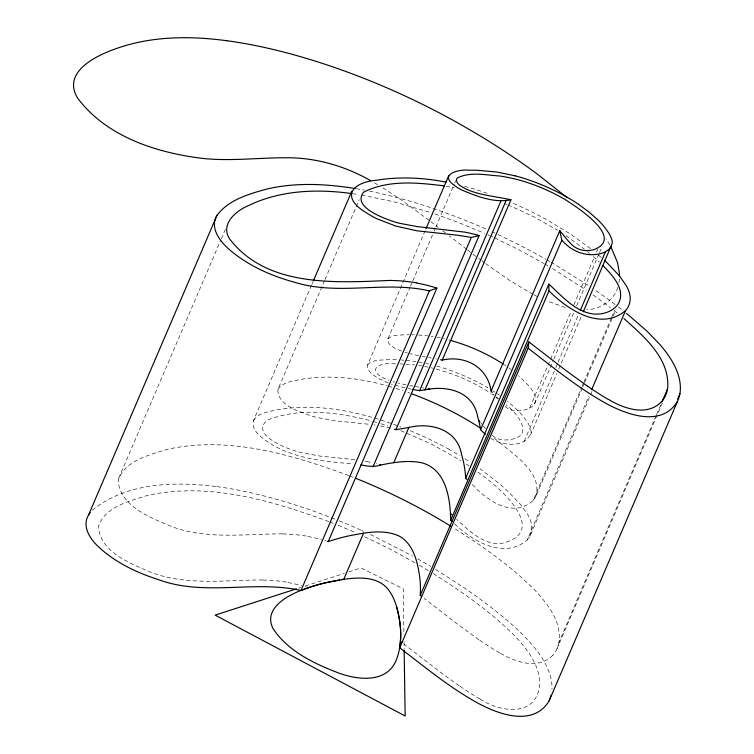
<?xml version="1.0" encoding="UTF-8"?>
<svg xmlns="http://www.w3.org/2000/svg" width="754" height="754" viewBox="0 0 754 754"><rect width="100%" height="100%" fill="white"/><g stroke="black" fill="none" stroke-linecap="round" stroke-linejoin="round"><path stroke-width="0.57" stroke-dasharray="3.77 2.83" d="M348.706 475.548C290.893 454.342 227.604 435.463 165.937 449.657C148.453 455.369 124.297 460.817 118.18 480.618C119.914 506.481 151.488 518.036 171.837 526.631C207.444 539.817 245.653 533.813 282.59 533.87M490.807 438.338C502.155 445.831 525.491 448.423 530.986 432.862A70.64 23.694 23.2 0 0 530.656 429.017L528.328 423.569L523.182 416.368A110.207 36.965 23.2 0 0 516.188 408.894L507.546 401.307M425.143 230.658L367.603 364.908C366.171 369.149 370.487 372.599 373.343 375.021A21.404 7.182 23.2 0 0 379.394 378.932L390.138 383.711M311.477 285.257L253.523 420.487C250.63 430.082 261.223 437.066 267.802 441.976A36.267 12.168 23.2 0 0 279.065 448.338C302.062 459.582 327.896 461.74 353.013 463.889M324.55 280.611L277.887 389.507C277.481 405.379 298.735 411.118 310.808 415.831A51.036 17.125 23.2 0 0 316.605 417.414L335.285 420.817L369.978 424.37M617.78 287.368C613.822 300.827 600.222 309.206 586.64 309.696M118.661 478.319L220.837 239.942M221.299 238.858L225.455 229.15M311.949 284.183L312.872 282.015M325.012 279.536L359.206 199.753M401.524 351.119C396.576 348.734 386.868 345.869 387.905 338.932L410.044 287.293M410.506 286.218L412.353 281.911M412.815 280.837L433.559 232.421M434.021 231.346L435.407 228.113M435.869 227.039L454.313 184.004M454.775 182.92L455.699 180.772M505.114 406.5C511.768 412.363 521.985 411.684 529.591 408.225L571.089 311.393M573.86 304.936L594.614 256.511M596.452 252.213L597.837 248.98M529.591 408.225L532.578 406.265L534.671 403.776L553.361 360.186M553.822 359.111L574.114 311.77M576.64 305.86L599.232 253.146M599.477 252.599L601.324 248.292M524.237 441.269L555.33 368.725M555.792 367.641L557.649 363.315M558.111 362.231L578.535 314.597M530.392 435.256L556.848 373.55M558.705 369.215L581.438 316.162M472.258 484.558C486.877 500.345 513.248 519.167 533.191 500.345L581.711 387.141M582.173 386.067L583.558 382.834M584.02 381.76L611.287 318.141M611.748 317.066L614.519 310.601M533.191 500.345L535.623 497.009L582.295 388.112M582.757 387.038L584.143 383.805M584.604 382.73L612.795 316.963M613.256 315.879L616.027 309.413M454.634 523.907C473.135 541.551 504.351 559.685 527.206 539.987L588.874 396.104M527.206 539.987L529.996 536.066L592.135 391.1M656.055 415.756L558.978 642.267C561.824 621.258 547.15 603.059 533.549 588.846C509.591 564.953 481.552 545.594 453.06 527.574M656.527 414.672L661.145 403.89M556.876 649.062L662.285 403.126M529.996 536.066L531.881 529.515L531.127 522.475A119.716 40.16 23.2 0 0 528.073 515.152L521.08 505.105L508.903 492.249A187.18 62.789 23.2 0 0 497.103 481.834L480.157 468.865M277.887 389.507C283.325 381.166 294.937 380.845 303.787 378.894C331.675 374.766 360.242 378.188 387.226 385.869M535.623 497.009C544.077 471.071 508.63 451.571 492.956 436.849M534.671 403.776C538.695 392.269 525.387 383.089 518.629 375.737M253.523 420.487C258.82 412.372 269.8 411.514 278.462 409.554A287.01 96.276 23.2 0 1 291.006 408.008C311.402 406.199 332.005 408.046 351.995 412.334A130.169 43.666 23.2 0 1 400.836 426.981M387.905 338.932C393.296 333.786 402.023 335.351 408.885 334.719M367.603 364.908C372.448 359.149 381.326 360.393 388.112 359.686A169.358 56.814 23.2 0 1 396.877 359.771M552.786 655.254C538.347 670.306 515.067 662.059 499.779 652.86M92.271 510.222C126.625 482.343 174.947 481.316 216.926 486.641M298.688 588.12L300.912 587.404M305.37 585.962L344.361 573.36M348.819 571.918L361.081 567.96L403.239 588.836L403.937 634.755M395.482 363.871C373.381 361.694 367.518 372.844 389.036 380.27M411.646 334.748L414.464 334.833M262.835 579.958C225.418 579.949 186.643 585.971 150.687 572.239C130.819 563.568 99.198 551.834 98.51 526.122C105.419 506.499 129.443 501.127 147.19 495.491C208.585 481.797 271.44 500.524 328.961 521.636M400.082 363.918L402.919 364.012M418.319 335.012L428.112 335.916M405.822 364.163L414.634 364.945M401.458 360.007L403.786 360.167M406.152 360.365L415.878 361.552M354.851 459.657L320.158 456.104L301.487 452.702A51.036 17.125 23.2 0 1 295.691 451.118C285.53 448.027 249.612 434.087 267.623 419.997C300.799 407.028 338.546 412.344 372.108 421.156M352.438 193.665L358.461 194.551M373.871 424.898L375.162 425.086M431.109 336.312L433.145 336.623M418.611 365.464L421.684 365.935M361.515 195.032L393.465 201.695L430.6 212.487M428.602 357.5L431.335 357.98M415.2 386.491L419.752 387.292M425.275 356.925L422.249 356.378M418.385 361.948L423.494 362.891M412.787 386.067L409.761 385.53M446.132 186.21L454.115 187.774M422.381 387.763L423.192 387.914A113.439 38.058 23.2 0 1 423.993 388.065M380.468 425.963L381.816 426.217A60.791 20.396 23.2 0 1 392.938 428.819M365.341 461.25L366.698 461.505M307.821 536.433L316.237 538.215A67.172 22.535 23.2 0 1 321.421 539.553M288.066 582.522L296.482 584.303A67.172 22.535 23.2 0 1 301.666 585.641M437.226 337.33L440.336 337.943M424.728 366.472L427.838 367.085M411.269 389.187L408.159 388.574M418.611 355.69L409.761 353.692M406.114 384.842L397.933 383.013M426.085 363.428L428.715 364.022M405.087 387.924L391.156 384.059M443.484 338.631L444.53 338.876M430.986 367.782L433.098 368.272M448.781 339.941L449.855 340.233M436.293 369.092C455.614 374.314 474.191 382.448 490.986 393.371M407.433 353.051L405.058 352.335M394.936 382.203L393.164 381.675M388.197 386.133L392.099 387.273M373.079 421.42L376.981 422.551M565.311 307.443L546.565 300.903M396.029 388.47L402.966 390.723M380.911 423.748L387.839 426.001M434.898 213.929L458.215 222.402L484.539 233.316M407.933 392.438L409.931 393.154M400.789 430.657L432.089 444.398L460.948 460.619M349.573 475.887L353.032 477.235M329.818 521.975L333.277 523.323M504.058 203.26L507.037 204.457M338.15 525.274L354.427 532.126M508.026 204.871L534.181 216.973L557.555 230.206M487.961 234.843L489.666 235.616M492.07 231.808L494.982 233.137M361.732 530.486L363.673 531.372M491.372 236.388L493.069 237.171M364.682 536.735L389.837 549.006L415.529 563.031M494.775 237.953L518.234 249.442L543.926 263.457M497.894 234.466L520.769 245.625L545.943 259.225M370.459 534.482L412.655 556.037M532.946 294.314L510.232 280.827L485.689 263.646M533.889 294.805L538.601 297.246M480.025 698.949C497.678 711.013 531.9 717.827 538.856 690.117C543.003 669.071 528.309 650.24 514.746 635.914C490.618 611.541 462.164 591.937 433.305 573.662M448.338 448.969L460.081 455.746M546.961 259.81L550.034 261.553M417.546 558.789L430.685 566.442M544.718 263.919L549.43 266.671M374.427 182.826L378.159 184.994M551.042 262.147L588.789 285.738M419.469 565.311L428.753 570.863M552.531 268.509L586.235 290.12M435.642 569.43L462.24 586.546A315.257 105.758 23.2 0 1 480.845 599.666C498.95 613.115 516.735 627.309 531.664 644.302A201.045 67.436 23.2 0 1 541.947 657.931C547.838 667.233 552.399 677.931 552.003 689.128M382.853 187.812L402.005 200.394L430.034 220.997M464.926 458.715L468.865 461.222M466.377 464.134L469.016 465.906M504.36 364.804L506.123 366.001M491.872 393.956L493.634 395.153M566 235.672L584.265 248.999M497.291 393.758L499.468 395.256M478.894 639.712L459.431 625.613L424.097 598.356M459.139 685.801L439.676 671.701L404.342 644.434M593.2 294.984L610.457 307.736M508.677 367.801L511.127 369.601M496.179 396.943L498.63 398.753M478.507 258.33L481.203 260.318M482.098 260.988L484.784 262.976M477.829 472.136C496.933 484.907 551.136 531.099 502.579 543.163C483.889 545.971 469.29 530.741 456.66 519.393M615.16 304.512L609.241 300.101A315.257 105.758 23.2 0 0 594.275 289.461M467.612 250.045L472.155 253.495M473.06 254.183L477.602 257.642M430.949 221.695L438.281 227.312M618.459 307.038L623.332 310.837M442.862 230.865L445.614 232.995M466.698 249.338L449.29 235.851M590.552 248.584L571.023 234.4L546.631 219.621A130.169 43.666 23.2 0 0 511.363 202.553M614.246 310.695L617.96 313.655M492.343 435.426C497.461 440.223 505.067 440.704 511.598 439.28C534.812 435.124 516.547 412.476 506.141 404.879M587.507 251.629L589.609 253.372M593.266 256.501L599.439 262.119M497.621 399.054L495.934 397.047M483.437 426.198L485.124 428.206A93.147 31.244 23.2 0 0 485.519 428.649M481.815 424.2L480.6 422.683M493.493 394.04L493.898 394.549M609.779 244.937L607.658 241.374A235.465 78.991 23.2 0 0 605.914 238.726M404.04 641.824L404.144 648.883M619.373 278.905A302.467 101.46 23.2 0 1 618.902 282.75M598.497 255.097A187.18 62.789 23.2 0 1 601.504 257.708M464.587 186.389A130.169 43.666 23.2 0 1 489.704 194.174M410.251 430.723A130.169 43.666 23.2 0 1 448.357 448.96M366.727 461.533A60.791 20.396 23.2 0 1 372.881 462.833M376.397 463.71A60.791 20.396 23.2 0 1 377.104 463.908M558.865 642.219A220.969 74.128 23.2 0 1 552.861 655.292M282.731 533.983A130.998 43.949 23.2 0 1 307.66 536.264M324.927 540.561A67.172 22.535 23.2 0 1 326.096 540.92M356.124 188.67A218.17 73.185 23.2 0 1 364.22 190.102M369.366 191.111A218.17 73.185 23.2 0 1 487.216 229.602M216.888 486.603A218.17 73.185 23.2 0 1 335.21 519.261M339.168 520.844A218.17 73.185 23.2 0 1 361.741 530.477M499.657 652.898A120.715 40.499 23.2 0 1 479.035 639.703M479.902 698.986A120.715 40.499 23.2 0 1 459.29 685.791M262.986 580.071A130.998 43.949 23.2 0 1 287.915 582.352M305.172 586.65A67.172 22.535 23.2 0 1 306.35 586.998M435.68 358.763A113.439 38.058 23.2 0 1 436.491 358.913M436.736 366.029A77.125 25.872 23.2 0 1 488.008 387.886M492.777 390.789A77.125 25.872 23.2 0 1 495.076 392.269"/><path stroke-width="1.13" d="M451.985 521.495L450.666 520.269C450.317 498.63 446.33 469.836 422.287 462.899C408.828 459.931 394.973 462.211 381.628 464.813C374.747 467.122 367.924 466.594 360.893 464.784M450.666 520.269L548.969 290.921L548.837 284.126C562.06 295.945 575.142 311.996 593.926 314.05C603.125 314.701 613.445 311.525 618.544 303.381C625.952 289.065 612.144 275.182 602.889 265.474M399.865 647.007L400.694 636.913A654.406 219.518 23.2 0 0 399.658 620.994C397.839 609.505 394.983 597.536 387.358 588.412C375.982 575.679 357.028 577.404 341.751 579.6M421.524 596.376L420.242 595.387L420.449 590.825A654.406 219.518 23.2 0 0 419.413 574.906C417.066 560.335 412.956 543.455 398.913 535.943C382.985 528.818 365.011 532.729 348.546 535.934A523.945 175.757 23.2 0 0 328.244 541.598L327.283 541.287M587.536 386.227L565.981 370.553L528.884 341.911L528.139 348.216L399.743 647.78C423.06 665.735 445.953 684.472 471.382 699.42C493.088 712.511 532.107 729.061 549.11 700.918L677.497 401.354C684.132 387.113 678.336 370.761 670.344 358.357A201.045 67.436 23.2 0 0 660.061 344.729L647.083 331.223L626.527 313.372M551.07 695.226L549.11 700.918M583.294 311.836L612.191 243.391A70.64 23.694 23.2 0 0 611.862 239.555L609.534 234.108L604.388 226.907A110.207 36.965 23.2 0 0 597.394 219.433L588.751 211.836L578.488 204.296M515.265 175.88L497.084 172.082L478.083 170.31A169.358 56.814 23.2 0 0 469.308 170.225C459.506 168.962 438.055 174.033 454.539 185.55A21.404 7.182 23.2 0 0 460.6 189.471C476.179 196.125 493.729 203.25 510.967 199.782L442.249 360.092L440.553 359.724M445.953 182.1C427.339 178.434 408.225 176.992 389.3 178.66A287.01 96.276 23.2 0 0 376.764 180.206C352.137 182.1 340.167 197.152 366.105 212.628A36.267 12.168 23.2 0 0 377.368 218.99L395.869 226.077L416.783 230.781L458.083 235.286L471.297 237.444L479.082 235.644L395.907 429.705L394.389 429.243M307.528 587.375L308.48 587.677L300.997 590.467C254.098 579.949 204.768 596.725 158.613 579.675C136.559 572.644 114.938 562.38 97.992 546.339C89.839 538.714 81.743 525.953 88.548 514.982L216.945 215.408C228.519 199.735 248.763 194.061 266.699 189.084C292.429 182.996 319.262 183.58 345.323 187.077A218.17 73.185 23.2 0 1 355.125 188.5M313.334 280.931L351.816 191.139M426.076 228.49L448.809 175.437M300.997 590.467L429.394 290.893L436.877 288.113L328.235 541.589M373.004 466.792L471.297 237.444M412.306 389.375L419.601 390.676L500.807 201.205M363.532 533.21L343.777 579.298L324.804 582.946A529.628 177.661 23.2 0 0 305.078 588.893C289.065 594.359 262.411 608.026 273.137 628.798C287.839 650.825 313.061 663.134 337.085 672.398C356.416 680.08 386.887 683.897 396.274 659.967C403.013 642.974 401.279 623.831 396.538 606.555M393.748 462.711L408.875 427.424C430.911 422.165 457.31 429.346 461.627 454.671C463.88 462.325 465.209 470.232 465.661 478.196L466.943 479.44M419.601 390.676L424.983 389.837L506.188 200.375M492.287 392.514L491.08 390.996L559.798 230.677L566.329 238.735A93.147 31.244 23.2 0 0 569.779 242.524C575.594 249.894 585.622 252.336 594.406 249.414C625 237.482 575.585 206.379 564.727 199.282C544.708 187.793 522.711 179.395 499.817 176.002C485.849 175.126 469.714 171.337 456.896 178.217C454.521 183.533 462.287 186.945 466.01 189.018C478.083 194.57 491.476 195.983 504.388 198.453A113.439 38.058 23.2 0 1 509.27 199.414L510.967 199.782M484.492 433.569A64.071 21.489 23.2 0 1 480.609 429.695L561.796 240.234L559.798 230.677M465.661 478.196L548.837 284.126M420.242 595.387L528.884 341.911M580.391 310.262L605.443 251.798L609.355 249.065L611.598 245.795M591.664 389.611L625.509 310.639C629.92 306.058 631.239 299.149 629.43 293.127A119.716 40.16 23.2 0 0 626.367 285.804L619.373 275.757L607.196 262.901A187.18 62.789 23.2 0 0 604.406 260.309M662.069 401.731L667.62 388.781C670.363 358.753 644.189 336.68 623.954 318.603M677.629 399.092L679.948 393.682M216.945 215.408C209.235 228.387 220.743 242.373 230.385 250.46C248.914 266.011 271.544 276.049 294.767 282.307C338.782 296.049 385.077 280.573 429.394 290.893M677.497 401.354C660.504 429.497 621.485 412.938 599.779 399.846C574.35 384.908 551.457 366.171 528.139 348.216M88.548 514.982L90.235 512.541M661.428 401.778C646.989 416.821 623.709 408.583 608.421 399.375M625.509 310.639C600.665 331.477 568.167 309.951 548.969 290.921M605.443 251.798C592.267 257.953 576.056 253.853 565.717 244.107A64.071 21.489 23.2 0 1 561.815 240.234M296.454 588.846L215.126 615.132L405.152 715.998L404.163 650.061M395.907 429.705L408.875 427.424M339.668 579.92L328.791 582.022A523.945 175.757 23.2 0 0 308.499 587.686M424.983 389.837C447.122 385.115 473.333 391.307 477.734 417.085C478.969 421.222 479.902 425.435 480.59 429.695M442.249 360.092C465.077 354.898 487.584 367.038 491.08 390.996M391.232 280.384C336.18 282.675 266.756 287.821 229.367 238.575C220.3 224.013 236.106 210.658 248.471 205.606C280.243 190.178 316.991 188.754 351.458 193.533M226.992 40.763C189.706 35.683 150.715 35.994 115.004 49.038C95.551 55.9 61.724 72.422 77.681 98.199C106.927 137.313 158.227 153.401 204.984 158.66C232.072 161.158 259.178 157.699 286.284 157.765C315.888 157.548 345.059 166.078 370.695 180.658M444.332 185.899C417.914 182.619 388.027 179.556 363.56 192.242C351.939 207.284 384.191 218.255 393.984 221.77A51.036 17.125 23.2 0 0 399.78 223.344L417.273 226.596L464.992 232.157A60.791 20.396 23.2 0 1 477.546 235.154M416.462 282.957L424.879 284.729A67.172 22.535 23.2 0 1 435.925 287.802L436.877 288.113M428.065 388.876L429.761 389.243M450.939 340.525C469.478 345.794 487.31 353.701 503.474 364.22M477.565 235.182L479.082 235.644M379.451 464.587L380.789 464.992M411.92 393.871C435.812 402.73 458.837 414.012 480.166 427.97M355.464 478.206C388.536 491.429 420.449 507.517 450.788 526.169M400.487 641.475L401.769 642.465M567.093 197.623L536.094 173.147A369.234 123.863 23.2 0 0 514.303 157.775C477.056 132.544 437.622 110.555 396.585 92.12A255.531 85.72 23.2 0 0 226.945 40.725M485.416 434.361L484.511 433.569M450.534 513.474L451.816 514.728M478.592 420.148L479.798 421.665M610.844 246.709L617.535 262.609L619.364 272.929A302.467 101.46 23.2 0 1 619.477 275.955M667.507 388.744A220.969 74.128 23.2 0 1 661.503 401.807M391.373 280.497A130.998 43.949 23.2 0 1 416.302 282.778M608.299 399.422A120.715 40.499 23.2 0 1 587.677 386.218M515.236 175.833A77.125 25.872 23.2 0 1 578.516 204.287"/></g></svg>
